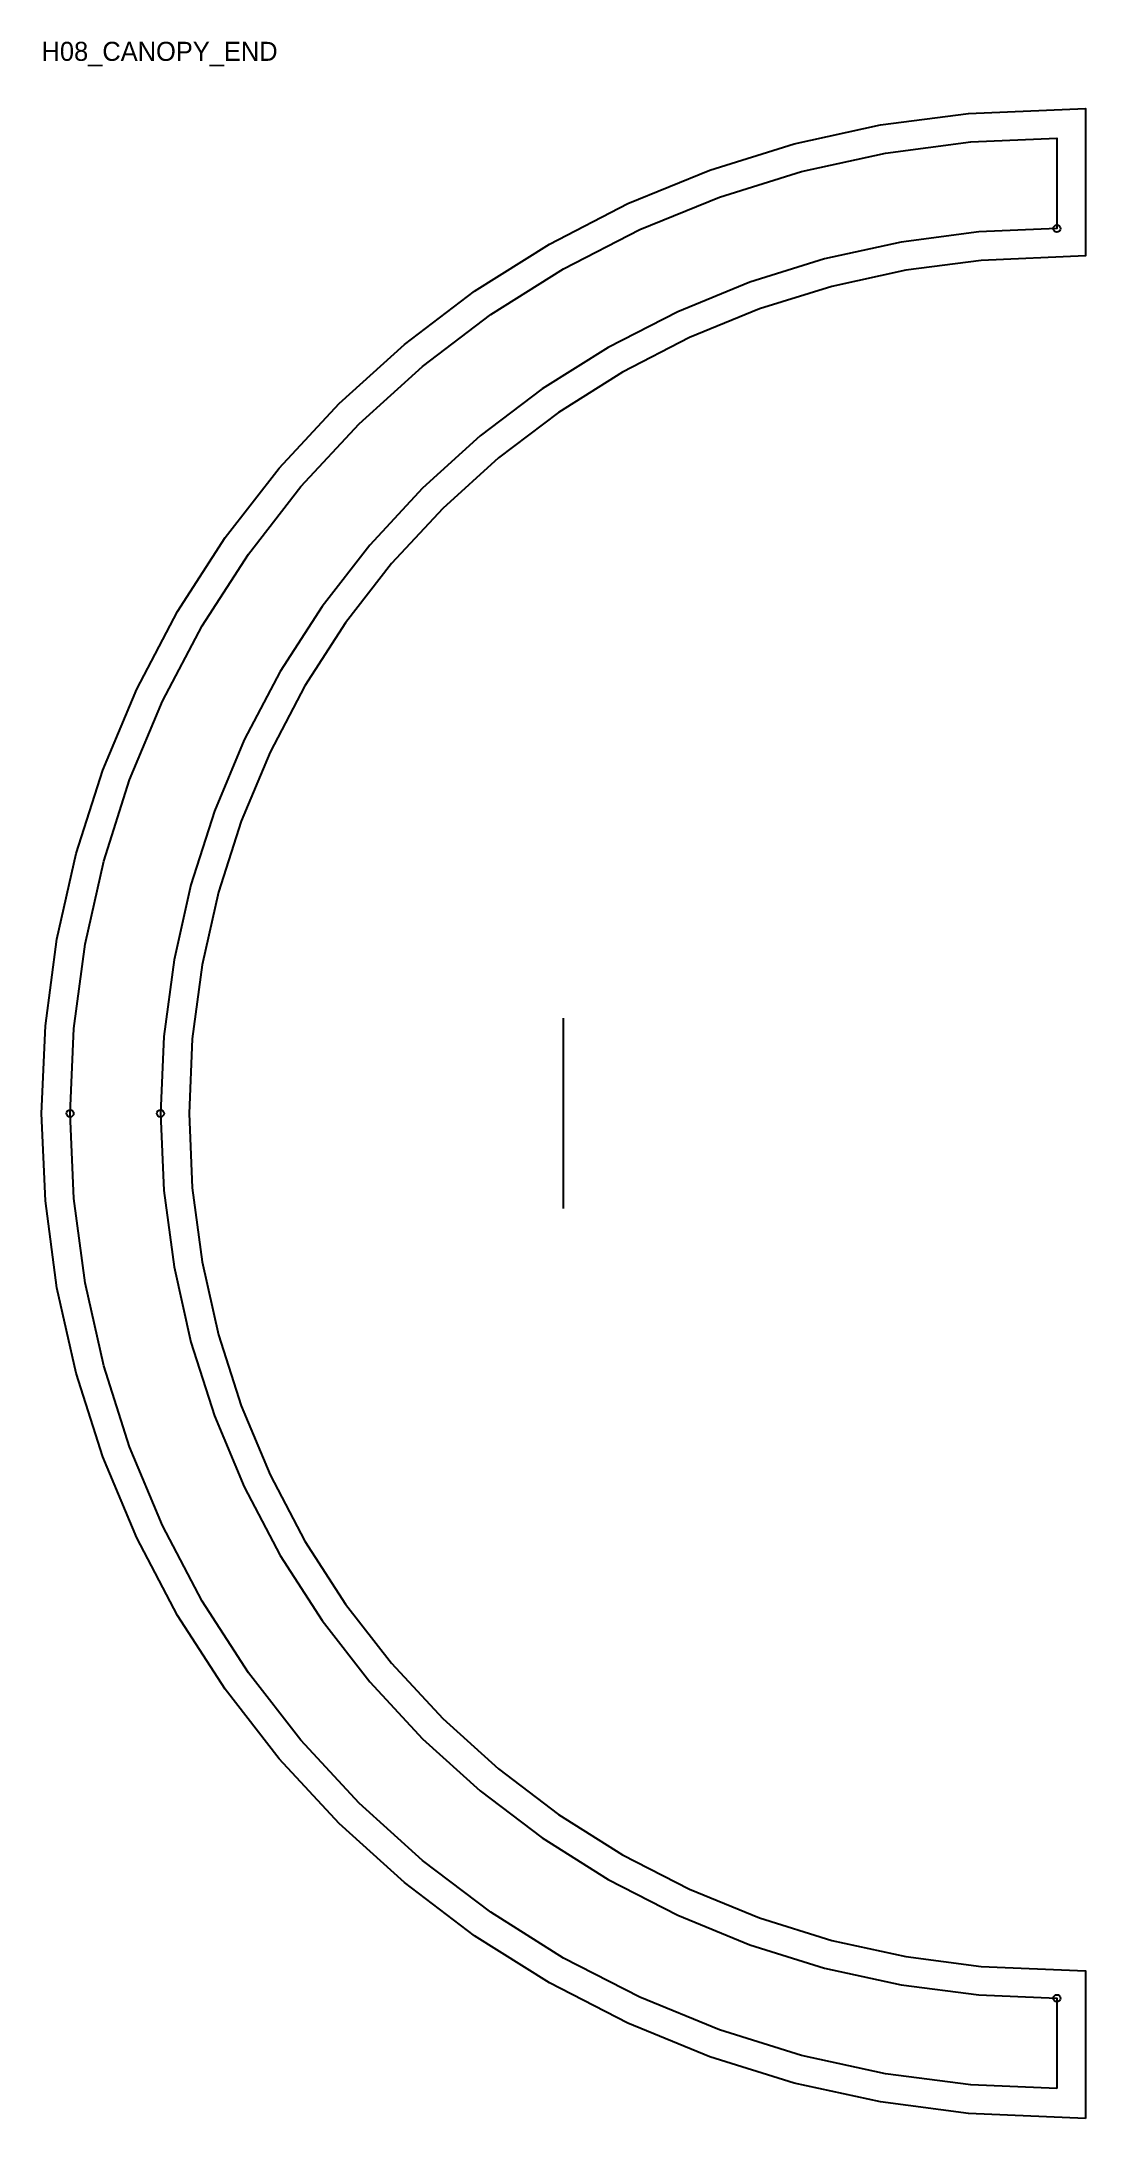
# Model space of a CAD drawing. Header units: millimetres. Extents: x -427 to 12, y -13 to 861.
import ezdxf

# ---------------------------------------------------------------- set-up
doc = ezdxf.new("R2010")
doc.units = ezdxf.units.MM
for name, color, linetype in [('CUT', 1, 'Continuous'), ('GRAIN', 3, 'Continuous'), ('ID', 7, 'Continuous'), ('NOTCH', 2, 'Continuous'), ('SEAM', 5, 'Continuous')]:
    doc.layers.add(name, color=color, linetype=linetype)

msp = doc.modelspace()

# ---------------------------------------------------------------- linework, layer by layer
at = {"layer": 'CUT'}
msp.add_lwpolyline([(12, -12.53), (-37.2, -10.41), (-74.13, -5.6), (-110.48, 2.36), (-146, 13.42), (-180.41, 27.5), (-213.45, 44.5), (-244.87, 64.27), (-274.42, 86.67), (-301.89, 111.54), (-327.06, 138.68), (-349.75, 167.89), (-369.77, 198.94), (-386.98, 231.6), (-401.24, 265.62), (-412.45, 300.74), (-420.52, 336.69), (-425.39, 373.21), (-427.01, 410), (-425.39, 446.79), (-420.52, 483.31), (-412.45, 519.26), (-401.24, 554.38), (-386.98, 588.4), (-369.77, 621.06), (-349.75, 652.11), (-327.06, 681.32), (-301.89, 708.46), (-274.42, 733.33), (-244.87, 755.73), (-213.45, 775.5), (-180.41, 792.5), (-146, 806.58), (-110.48, 817.64), (-74.13, 825.6), (-37.2, 830.41), (12, 832.53), (12, 770.51), (-31.86, 768.61), (-63.48, 764.5), (-94.61, 757.68), (-125.02, 748.21), (-154.46, 736.16), (-182.72, 721.63), (-209.58, 704.72), (-234.84, 685.58), (-258.3, 664.34), (-279.79, 641.17), (-299.15, 616.25), (-316.22, 589.77), (-330.89, 561.93), (-343.04, 532.94), (-352.59, 503.02), (-359.46, 472.41), (-363.6, 441.32), (-364.99, 410), (-363.6, 378.68), (-359.46, 347.59), (-352.59, 316.98), (-343.04, 287.06), (-330.89, 258.07), (-316.22, 230.23), (-299.15, 203.75), (-279.79, 178.83), (-258.3, 155.66), (-234.84, 134.42), (-209.58, 115.28), (-182.72, 98.37), (-154.46, 83.84), (-125.02, 71.79), (-94.61, 62.32), (-63.48, 55.5), (-31.86, 51.39), (12, 49.49), (12, -12.53)], close=True, dxfattribs=at)
at = {"layer": 'GRAIN'}
msp.add_line((-207.51, 370), (-207.51, 450), dxfattribs=at)
at = {"layer": 'NOTCH'}
for centre in [(0, 782), (-415, 410), (-377, 410), (0, 38)]:
    msp.add_circle(centre, 1.5, dxfattribs=at)
at = {"layer": 'SEAM'}
msp.add_lwpolyline([(0, 0), (-36.17, 1.56), (-72.06, 6.23), (-107.41, 13.97), (-141.94, 24.73), (-175.39, 38.41), (-207.5, 54.93), (-238.03, 74.15), (-266.76, 95.92), (-293.45, 120.09), (-317.91, 146.46), (-339.95, 174.83), (-359.4, 205), (-376.12, 236.73), (-389.97, 269.77), (-400.86, 303.88), (-408.7, 338.8), (-413.42, 374.27), (-415, 410), (-413.42, 445.73), (-408.7, 481.2), (-400.86, 516.12), (-389.97, 550.23), (-376.12, 583.27), (-359.4, 615), (-339.95, 645.17), (-317.91, 673.54), (-293.45, 699.91), (-266.76, 724.08), (-238.03, 745.85), (-207.5, 765.07), (-175.39, 781.59), (-141.94, 795.27), (-107.41, 806.03), (-72.06, 813.77), (-36.17, 818.44), (0, 820), (0, 782), (-32.9, 780.58), (-65.54, 776.33), (-97.69, 769.29), (-129.08, 759.52), (-159.49, 747.07), (-188.67, 732.06), (-216.42, 714.6), (-242.5, 694.82), (-266.74, 672.88), (-288.95, 648.94), (-308.95, 623.19), (-326.59, 595.83), (-341.75, 567.05), (-354.32, 537.09), (-364.18, 506.17), (-371.29, 474.52), (-375.57, 442.38), (-377, 410), (-375.57, 377.62), (-371.29, 345.48), (-364.18, 313.83), (-354.32, 282.91), (-341.75, 252.95), (-326.59, 224.17), (-308.95, 196.81), (-288.95, 171.06), (-266.74, 147.12), (-242.5, 125.18), (-216.42, 105.4), (-188.67, 87.94), (-159.49, 72.93), (-129.08, 60.48), (-97.69, 50.71), (-65.54, 43.67), (-32.9, 39.42), (0, 38)], close=True, dxfattribs=at)

# ---------------------------------------------------------------- texts
at = {"layer": 'ID'}
msp.add_text('H08_CANOPY_END', height=8, dxfattribs=at).set_placement((-427.01, 852.53))

doc.saveas('drawing.dxf')
